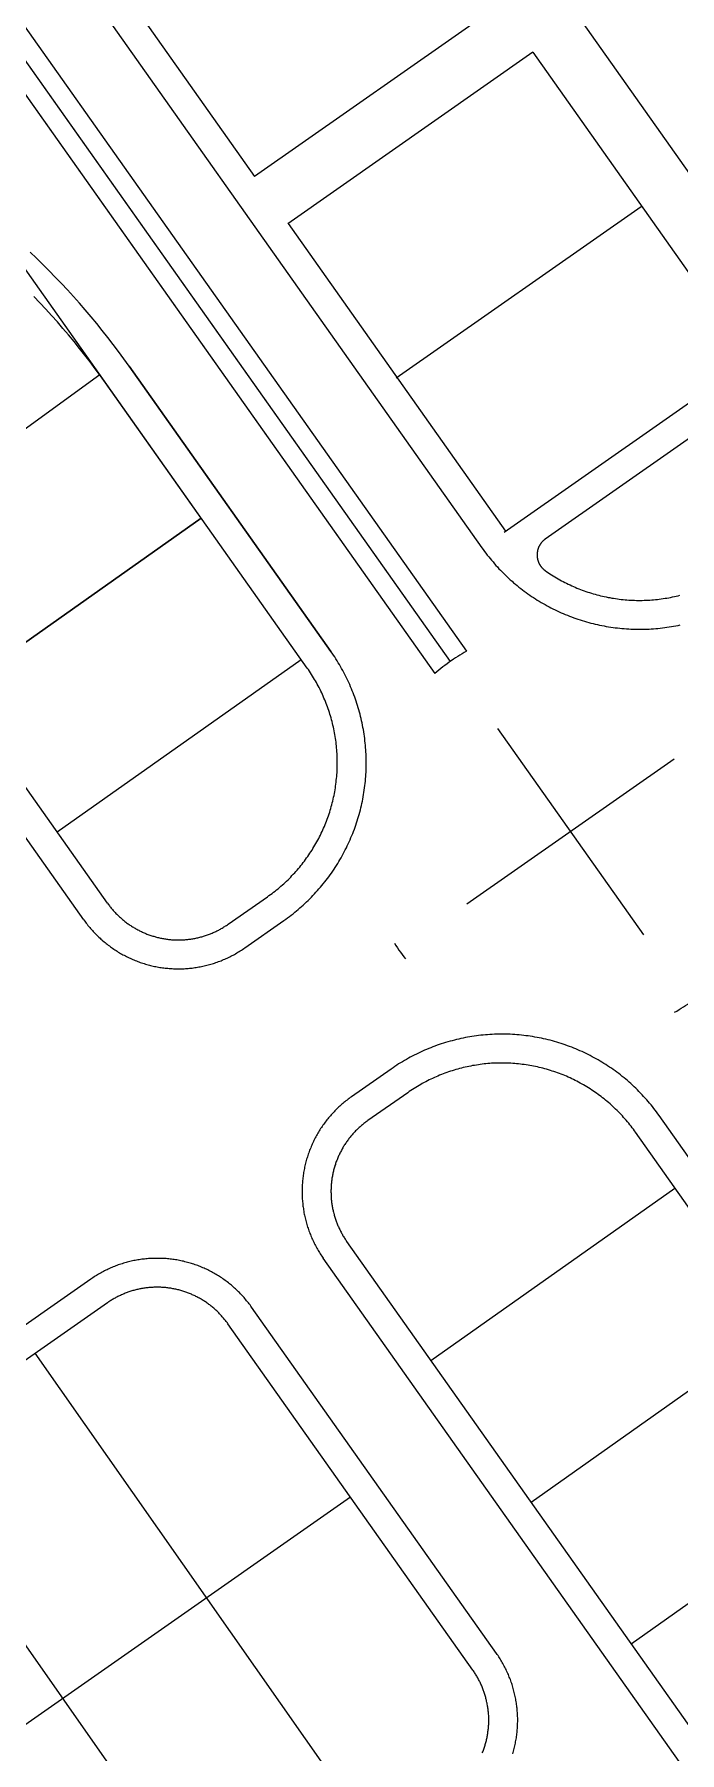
# Model space of a CAD drawing. Header units: metres. Extents: x 680594 to 684853, y 828874 to 830078.
# Drawn here: x 681254.4 to 681321.3, y 829111 to 829289.3 of the extents above; entities that cross this region are included whole.
import ezdxf

# ---------------------------------------------------------------- set-up
doc = ezdxf.new("R2010")
doc.units = ezdxf.units.M
doc.layers.add('PLOT_LINES', color=7, linetype='Continuous')

msp = doc.modelspace()

# ---------------------------------------------------------------- linework, layer by layer
at = {"layer": 'PLOT_LINES'}
for points in [[(680973.08, 829679.7), (681295.94, 829222.96)], [(680973.12, 829679.66), (681295.94, 829222.96)], [(680981.8, 829670.84), (681297.52, 829224.19)], [(681002.86, 829644.53), (681299.21, 829225.27)], [(681118.73, 829477.12), (681297.52, 829224.19)], [(681153.9, 829443.82), (681300.81, 829235.99)], [(681186.92, 829402.32), (681277.24, 829274.53)], [(681307.55, 829295.76), (681343.34, 829245.13)], [(681302.63, 829292.32), (681277.24, 829274.53)], [(681306.1, 829287.42), (681280.68, 829269.62)], [(681306.1, 829287.42), (681328.68, 829255.47)], [(681317.32, 829271.39), (681291.9, 829253.6)], [(681282.69, 829223.51), (681249.31, 829270.73)], [(681280.7, 829269.64), (681303.26, 829237.73)], [(681264.21, 829254.85), (681263.67, 829255.6), (681263.13, 829256.35), (681262.57, 829257.09), (681262.01, 829257.82), (681261.44, 829258.54), (681260.86, 829259.26), (681260.27, 829259.97), (681259.67, 829260.68), (681259.07, 829261.38), (681258.45, 829262.07), (681257.83, 829262.75), (681257.2, 829263.43), (681256.56, 829264.09), (681255.92, 829264.75), (681255.27, 829265.41), (681254.61, 829266.05), (681253.94, 829266.69)], [(681261.76, 829253.12), (681261.24, 829253.85), (681260.71, 829254.57), (681260.17, 829255.28), (681259.63, 829255.99), (681259.08, 829256.69), (681258.51, 829257.39), (681257.94, 829258.08), (681257.36, 829258.76), (681256.78, 829259.43), (681256.18, 829260.1), (681255.58, 829260.76), (681254.97, 829261.42), (681254.35, 829262.06)], [(681264.21, 829254.85), (681285.14, 829225.24)], [(681285.14, 829225.24), (681264.21, 829254.85)], [(681328.68, 829255.47), (681303.12, 829237.57)], [(681261.17, 829253.94), (681236.1, 829235.71)], [(681271.69, 829239.08), (681261.76, 829253.12), (681261.17, 829253.94), (681236.1, 829235.71), (681236.45, 829235.23), (681246.37, 829221.19), (681271.69, 829239.08)], [(681328.78, 829251.88), (681307.38, 829236.9)], [(681271.69, 829239.08), (681246.37, 829221.19)], [(681303.26, 829237.73), (681303.26, 829237.72), (681303.27, 829237.71), (681303.27, 829237.71), (681303.28, 829237.7), (681303.28, 829237.7), (681303.28, 829237.69)], [(681261.98, 829199.1), (681236.45, 829235.23)], [(681300.81, 829235.99), (681300.95, 829235.8), (681301.08, 829235.62), (681301.22, 829235.43), (681301.37, 829235.24), (681301.51, 829235.06), (681301.66, 829234.88), (681301.81, 829234.7), (681301.96, 829234.52), (681302.11, 829234.34), (681302.27, 829234.17), (681302.42, 829234), (681302.58, 829233.82), (681302.75, 829233.66), (681302.91, 829233.49), (681303.07, 829233.32), (681303.24, 829233.16), (681303.41, 829233), (681303.58, 829232.84), (681303.75, 829232.68), (681303.93, 829232.53), (681304.1, 829232.37), (681304.28, 829232.22), (681304.46, 829232.07), (681304.64, 829231.92), (681304.83, 829231.78), (681305.01, 829231.64), (681305.2, 829231.5), (681305.39, 829231.36), (681305.58, 829231.22), (681305.77, 829231.09), (681305.96, 829230.95), (681306.16, 829230.83), (681306.35, 829230.7), (681306.55, 829230.57), (681306.75, 829230.45), (681306.95, 829230.33), (681307.15, 829230.21), (681307.36, 829230.1), (681307.56, 829229.98), (681307.77, 829229.87), (681307.97, 829229.76), (681308.18, 829229.66), (681308.39, 829229.55), (681308.6, 829229.45), (681308.81, 829229.35), (681309.03, 829229.26), (681309.24, 829229.17), (681309.46, 829229.07), (681309.67, 829228.99), (681309.89, 829228.9), (681310.11, 829228.82), (681310.33, 829228.74), (681310.55, 829228.66), (681310.77, 829228.58), (681310.99, 829228.51), (681311.21, 829228.44), (681311.44, 829228.37), (681311.66, 829228.3), (681311.89, 829228.24), (681312.11, 829228.18), (681312.34, 829228.12), (681312.57, 829228.07), (681312.79, 829228.02), (681313.02, 829227.97), (681313.25, 829227.92), (681313.48, 829227.88), (681313.71, 829227.83), (681313.94, 829227.8), (681314.17, 829227.76), (681314.41, 829227.73), (681314.64, 829227.7), (681314.87, 829227.67), (681315.1, 829227.64), (681315.33, 829227.62), (681315.57, 829227.6), (681315.8, 829227.58), (681316.03, 829227.57), (681316.27, 829227.56), (681316.5, 829227.55), (681316.73, 829227.54), (681316.97, 829227.54), (681317.2, 829227.54), (681317.44, 829227.54), (681317.67, 829227.55), (681317.9, 829227.55), (681318.14, 829227.56), (681318.37, 829227.58), (681318.6, 829227.59), (681318.84, 829227.61), (681319.07, 829227.63), (681319.3, 829227.66), (681319.53, 829227.68), (681319.77, 829227.71), (681320, 829227.74), (681320.23, 829227.78), (681320.46, 829227.82), (681320.69, 829227.86), (681320.92, 829227.9), (681321.15, 829227.94), (681321.38, 829227.99)], [(681307.38, 829236.9), (681307.36, 829236.88), (681307.34, 829236.87), (681307.32, 829236.85), (681307.31, 829236.84), (681307.29, 829236.83), (681307.27, 829236.81), (681307.25, 829236.8), (681307.23, 829236.78), (681307.22, 829236.77), (681307.2, 829236.75), (681307.18, 829236.74), (681307.16, 829236.72), (681307.15, 829236.7), (681307.13, 829236.69), (681307.11, 829236.67), (681307.1, 829236.65), (681307.08, 829236.64), (681307.06, 829236.62), (681307.05, 829236.6), (681307.03, 829236.59), (681307.02, 829236.57), (681307, 829236.55), (681306.99, 829236.53), (681306.97, 829236.51), (681306.96, 829236.5), (681306.94, 829236.48), (681306.93, 829236.46), (681306.92, 829236.44), (681306.9, 829236.42), (681306.89, 829236.4), (681306.87, 829236.38), (681306.86, 829236.36), (681306.85, 829236.34), (681306.84, 829236.32), (681306.82, 829236.3), (681306.81, 829236.28), (681306.8, 829236.26), (681306.79, 829236.24), (681306.78, 829236.22), (681306.77, 829236.2), (681306.75, 829236.18), (681306.74, 829236.16), (681306.73, 829236.14), (681306.72, 829236.12), (681306.71, 829236.1), (681306.7, 829236.08), (681306.69, 829236.05), (681306.69, 829236.03), (681306.68, 829236.01), (681306.67, 829235.99), (681306.66, 829235.97), (681306.65, 829235.95), (681306.64, 829235.92), (681306.64, 829235.9), (681306.63, 829235.88), (681306.62, 829235.86), (681306.61, 829235.84), (681306.61, 829235.81), (681306.6, 829235.79), (681306.59, 829235.77), (681306.59, 829235.74), (681306.58, 829235.72), (681306.58, 829235.7), (681306.57, 829235.68), (681306.57, 829235.65), (681306.56, 829235.63), (681306.56, 829235.61), (681306.56, 829235.58), (681306.55, 829235.56), (681306.55, 829235.54), (681306.55, 829235.52), (681306.54, 829235.49), (681306.54, 829235.47), (681306.54, 829235.45), (681306.54, 829235.42), (681306.53, 829235.4), (681306.53, 829235.38), (681306.53, 829235.35), (681306.53, 829235.33), (681306.53, 829235.31), (681306.53, 829235.28), (681306.53, 829235.26), (681306.53, 829235.24), (681306.53, 829235.21), (681306.53, 829235.19), (681306.53, 829235.16), (681306.53, 829235.14), (681306.53, 829235.12), (681306.54, 829235.09), (681306.54, 829235.07), (681306.54, 829235.05), (681306.54, 829235.02), (681306.55, 829235), (681306.55, 829234.98), (681306.55, 829234.96), (681306.56, 829234.93), (681306.56, 829234.91), (681306.56, 829234.89), (681306.57, 829234.86), (681306.57, 829234.84), (681306.58, 829234.82), (681306.58, 829234.79), (681306.59, 829234.77), (681306.59, 829234.75), (681306.6, 829234.73), (681306.61, 829234.7), (681306.61, 829234.68), (681306.62, 829234.66), (681306.63, 829234.64), (681306.63, 829234.61), (681306.64, 829234.59), (681306.65, 829234.57), (681306.66, 829234.55), (681306.67, 829234.53), (681306.68, 829234.51), (681306.68, 829234.48), (681306.69, 829234.46), (681306.7, 829234.44), (681306.71, 829234.42), (681306.72, 829234.4), (681306.73, 829234.38), (681306.74, 829234.36), (681306.75, 829234.34), (681306.76, 829234.31), (681306.78, 829234.29), (681306.79, 829234.27), (681306.8, 829234.25), (681306.81, 829234.23), (681306.82, 829234.21), (681306.84, 829234.19), (681306.85, 829234.17), (681306.86, 829234.15), (681306.87, 829234.13), (681306.89, 829234.12), (681306.9, 829234.1), (681306.91, 829234.08), (681306.93, 829234.06), (681306.94, 829234.04), (681306.96, 829234.02), (681306.97, 829234), (681306.99, 829233.98), (681307, 829233.97), (681307.02, 829233.95), (681307.03, 829233.93), (681307.05, 829233.91), (681307.06, 829233.9), (681307.08, 829233.88), (681307.1, 829233.86), (681307.11, 829233.85), (681307.13, 829233.83), (681307.15, 829233.81), (681307.16, 829233.8), (681307.18, 829233.78), (681307.2, 829233.77), (681307.21, 829233.75), (681307.23, 829233.73), (681307.25, 829233.72), (681307.27, 829233.7), (681307.29, 829233.69), (681307.3, 829233.68), (681307.32, 829233.66), (681307.34, 829233.65), (681307.36, 829233.63), (681307.38, 829233.62)], [(681259.53, 829197.37), (681234, 829233.5)], [(681307.38, 829233.62), (681307.54, 829233.51), (681307.71, 829233.4), (681307.87, 829233.29), (681308.04, 829233.18), (681308.21, 829233.08), (681308.38, 829232.97), (681308.55, 829232.87), (681308.72, 829232.77), (681308.89, 829232.68), (681309.06, 829232.58), (681309.24, 829232.49), (681309.41, 829232.4), (681309.59, 829232.31), (681309.77, 829232.22), (681309.95, 829232.14), (681310.13, 829232.05), (681310.31, 829231.97), (681310.49, 829231.89), (681310.67, 829231.82), (681310.86, 829231.74), (681311.04, 829231.67), (681311.22, 829231.6), (681311.41, 829231.53), (681311.6, 829231.47), (681311.78, 829231.4), (681311.97, 829231.34), (681312.16, 829231.28), (681312.35, 829231.23), (681312.54, 829231.17), (681312.73, 829231.12), (681312.92, 829231.07), (681313.12, 829231.02), (681313.31, 829230.98), (681313.5, 829230.93), (681313.7, 829230.89), (681313.89, 829230.85), (681314.08, 829230.82), (681314.28, 829230.78), (681314.47, 829230.75), (681314.67, 829230.72), (681314.87, 829230.69), (681315.06, 829230.67), (681315.26, 829230.64), (681315.46, 829230.62), (681315.65, 829230.6), (681315.85, 829230.59), (681316.05, 829230.57), (681316.24, 829230.56), (681316.44, 829230.55), (681316.64, 829230.55), (681316.84, 829230.54), (681317.04, 829230.54), (681317.23, 829230.54), (681317.43, 829230.54), (681317.63, 829230.55), (681317.83, 829230.55), (681318.03, 829230.56), (681318.22, 829230.57), (681318.42, 829230.59), (681318.62, 829230.6), (681318.81, 829230.62), (681319.01, 829230.64), (681319.21, 829230.66), (681319.4, 829230.69), (681319.6, 829230.72), (681319.8, 829230.75), (681319.99, 829230.78), (681320.19, 829230.81), (681320.38, 829230.85), (681320.57, 829230.89), (681320.77, 829230.93), (681320.96, 829230.97), (681321.15, 829231.02), (681321.35, 829231.07)], [(681280.28, 829197.31), (681280.47, 829197.45), (681280.66, 829197.59), (681280.85, 829197.73), (681281.03, 829197.87), (681281.22, 829198.01), (681281.4, 829198.16), (681281.58, 829198.3), (681281.76, 829198.45), (681281.94, 829198.61), (681282.11, 829198.76), (681282.28, 829198.92), (681282.46, 829199.08), (681282.63, 829199.24), (681282.79, 829199.4), (681282.96, 829199.56), (681283.12, 829199.73), (681283.29, 829199.9), (681283.45, 829200.07), (681283.6, 829200.24), (681283.76, 829200.41), (681283.91, 829200.59), (681284.07, 829200.76), (681284.22, 829200.94), (681284.36, 829201.12), (681284.51, 829201.31), (681284.65, 829201.49), (681284.79, 829201.68), (681284.93, 829201.86), (681285.07, 829202.05), (681285.21, 829202.24), (681285.34, 829202.43), (681285.47, 829202.63), (681285.6, 829202.82), (681285.72, 829203.02), (681285.85, 829203.22), (681285.97, 829203.42), (681286.09, 829203.62), (681286.2, 829203.82), (681286.32, 829204.02), (681286.43, 829204.23), (681286.54, 829204.43), (681286.64, 829204.64), (681286.75, 829204.85), (681286.85, 829205.06), (681286.95, 829205.27), (681287.05, 829205.48), (681287.14, 829205.7), (681287.23, 829205.91), (681287.32, 829206.13), (681287.41, 829206.34), (681287.49, 829206.56), (681287.58, 829206.78), (681287.66, 829207), (681287.73, 829207.22), (681287.81, 829207.44), (681287.88, 829207.66), (681287.95, 829207.89), (681288.01, 829208.11), (681288.08, 829208.33), (681288.14, 829208.56), (681288.2, 829208.79), (681288.25, 829209.01), (681288.31, 829209.24), (681288.36, 829209.47), (681288.41, 829209.69), (681288.45, 829209.92), (681288.49, 829210.15), (681288.53, 829210.38), (681288.57, 829210.61), (681288.61, 829210.84), (681288.64, 829211.08), (681288.67, 829211.31), (681288.69, 829211.54), (681288.72, 829211.77), (681288.74, 829212), (681288.76, 829212.24), (681288.77, 829212.47), (681288.79, 829212.7), (681288.8, 829212.94), (681288.8, 829213.17), (681288.81, 829213.4), (681288.81, 829213.64), (681288.81, 829213.87), (681288.81, 829214.1), (681288.8, 829214.34), (681288.79, 829214.57), (681288.78, 829214.8), (681288.77, 829215.03), (681288.75, 829215.27), (681288.73, 829215.5), (681288.71, 829215.73), (681288.68, 829215.96), (681288.65, 829216.2), (681288.62, 829216.43), (681288.59, 829216.66), (681288.55, 829216.89), (681288.52, 829217.12), (681288.47, 829217.35), (681288.43, 829217.58), (681288.38, 829217.81), (681288.33, 829218.03), (681288.28, 829218.26), (681288.23, 829218.49), (681288.17, 829218.72), (681288.11, 829218.94), (681288.05, 829219.17), (681287.98, 829219.39), (681287.92, 829219.61), (681287.85, 829219.84), (681287.77, 829220.06), (681287.7, 829220.28), (681287.62, 829220.5), (681287.54, 829220.72), (681287.46, 829220.93), (681287.37, 829221.15), (681287.28, 829221.37), (681287.19, 829221.58), (681287.1, 829221.8), (681287, 829222.01), (681286.9, 829222.22), (681286.8, 829222.43), (681286.7, 829222.64), (681286.59, 829222.85), (681286.49, 829223.06), (681286.38, 829223.26), (681286.26, 829223.47), (681286.15, 829223.67), (681286.03, 829223.87), (681285.91, 829224.07), (681285.79, 829224.27), (681285.66, 829224.47), (681285.54, 829224.66), (681285.41, 829224.86), (681285.28, 829225.05), (681285.14, 829225.24)], [(681280.28, 829197.31), (681280.47, 829197.45), (681280.66, 829197.59), (681280.85, 829197.73), (681281.03, 829197.87), (681281.22, 829198.01), (681281.4, 829198.16), (681281.58, 829198.3), (681281.76, 829198.45), (681281.94, 829198.61), (681282.11, 829198.76), (681282.28, 829198.92), (681282.46, 829199.08), (681282.63, 829199.24), (681282.79, 829199.4), (681282.96, 829199.56), (681283.12, 829199.73), (681283.29, 829199.9), (681283.45, 829200.07), (681283.6, 829200.24), (681283.76, 829200.41), (681283.91, 829200.59), (681284.07, 829200.76), (681284.22, 829200.94), (681284.36, 829201.12), (681284.51, 829201.31), (681284.65, 829201.49), (681284.79, 829201.68), (681284.93, 829201.86), (681285.07, 829202.05), (681285.21, 829202.24), (681285.34, 829202.43), (681285.47, 829202.63), (681285.6, 829202.82), (681285.72, 829203.02), (681285.85, 829203.22), (681285.97, 829203.42), (681286.09, 829203.62), (681286.2, 829203.82), (681286.32, 829204.02), (681286.43, 829204.23), (681286.54, 829204.43), (681286.64, 829204.64), (681286.75, 829204.85), (681286.85, 829205.06), (681286.95, 829205.27), (681287.05, 829205.48), (681287.14, 829205.7), (681287.23, 829205.91), (681287.32, 829206.13), (681287.41, 829206.34), (681287.49, 829206.56), (681287.58, 829206.78), (681287.66, 829207), (681287.73, 829207.22), (681287.81, 829207.44), (681287.88, 829207.66), (681287.95, 829207.89), (681288.01, 829208.11), (681288.08, 829208.33), (681288.14, 829208.56), (681288.2, 829208.79), (681288.25, 829209.01), (681288.31, 829209.24), (681288.36, 829209.47), (681288.41, 829209.69), (681288.45, 829209.92), (681288.49, 829210.15), (681288.53, 829210.38), (681288.57, 829210.61), (681288.61, 829210.84), (681288.64, 829211.08), (681288.67, 829211.31), (681288.69, 829211.54), (681288.72, 829211.77), (681288.74, 829212), (681288.76, 829212.24), (681288.77, 829212.47), (681288.79, 829212.7), (681288.8, 829212.94), (681288.8, 829213.17), (681288.81, 829213.4), (681288.81, 829213.64), (681288.81, 829213.87), (681288.81, 829214.1), (681288.8, 829214.34), (681288.79, 829214.57), (681288.78, 829214.8), (681288.77, 829215.03), (681288.75, 829215.27), (681288.73, 829215.5), (681288.71, 829215.73), (681288.68, 829215.96), (681288.65, 829216.2), (681288.62, 829216.43), (681288.59, 829216.66), (681288.55, 829216.89), (681288.52, 829217.12), (681288.47, 829217.35), (681288.43, 829217.58), (681288.38, 829217.81), (681288.33, 829218.03), (681288.28, 829218.26), (681288.23, 829218.49), (681288.17, 829218.72), (681288.11, 829218.94), (681288.05, 829219.17), (681287.98, 829219.39), (681287.92, 829219.61), (681287.85, 829219.84), (681287.77, 829220.06), (681287.7, 829220.28), (681287.62, 829220.5), (681287.54, 829220.72), (681287.46, 829220.93), (681287.37, 829221.15), (681287.28, 829221.37), (681287.19, 829221.58), (681287.1, 829221.8), (681287, 829222.01), (681286.9, 829222.22), (681286.8, 829222.43), (681286.7, 829222.64), (681286.59, 829222.85), (681286.49, 829223.06), (681286.38, 829223.26), (681286.26, 829223.47), (681286.15, 829223.67), (681286.03, 829223.87), (681285.91, 829224.07), (681285.79, 829224.27), (681285.66, 829224.47), (681285.54, 829224.66), (681285.41, 829224.86), (681285.28, 829225.05), (681285.14, 829225.24)], [(681299.21, 829225.27), (681298.98, 829225.13), (681298.75, 829225), (681298.52, 829224.86), (681298.3, 829224.71), (681298.07, 829224.57), (681297.85, 829224.42), (681297.63, 829224.27), (681297.41, 829224.11), (681297.19, 829223.95), (681296.98, 829223.79), (681296.77, 829223.63), (681296.56, 829223.47), (681296.35, 829223.3), (681296.14, 829223.13), (681295.94, 829222.96)], [(681282.08, 829224.38), (681256.76, 829206.49)], [(681278.56, 829199.77), (681278.72, 829199.89), (681278.88, 829200), (681279.04, 829200.12), (681279.2, 829200.24), (681279.36, 829200.36), (681279.51, 829200.49), (681279.67, 829200.61), (681279.82, 829200.74), (681279.97, 829200.87), (681280.12, 829201), (681280.26, 829201.13), (681280.41, 829201.27), (681280.55, 829201.41), (681280.7, 829201.54), (681280.84, 829201.68), (681280.98, 829201.82), (681281.11, 829201.97), (681281.25, 829202.11), (681281.39, 829202.26), (681281.52, 829202.4), (681281.65, 829202.55), (681281.78, 829202.7), (681281.91, 829202.86), (681282.03, 829203.01), (681282.15, 829203.16), (681282.28, 829203.32), (681282.4, 829203.48), (681282.51, 829203.64), (681282.63, 829203.8), (681282.75, 829203.96), (681282.86, 829204.12), (681282.97, 829204.29), (681283.08, 829204.45), (681283.19, 829204.62), (681283.29, 829204.79), (681283.39, 829204.96), (681283.49, 829205.13), (681283.59, 829205.3), (681283.69, 829205.47), (681283.78, 829205.65), (681283.88, 829205.82), (681283.97, 829206), (681284.06, 829206.18), (681284.14, 829206.36), (681284.23, 829206.54), (681284.31, 829206.72), (681284.39, 829206.9), (681284.47, 829207.08), (681284.55, 829207.26), (681284.62, 829207.45), (681284.69, 829207.63), (681284.76, 829207.82), (681284.83, 829208), (681284.89, 829208.19), (681284.96, 829208.38), (681285.02, 829208.57), (681285.08, 829208.76), (681285.13, 829208.95), (681285.19, 829209.14), (681285.24, 829209.33), (681285.29, 829209.52), (681285.34, 829209.71), (681285.38, 829209.91), (681285.43, 829210.1), (681285.47, 829210.3), (681285.51, 829210.49), (681285.54, 829210.68), (681285.58, 829210.88), (681285.61, 829211.08), (681285.64, 829211.27), (681285.66, 829211.47), (681285.69, 829211.67), (681285.71, 829211.86), (681285.73, 829212.06), (681285.75, 829212.26), (681285.77, 829212.46), (681285.78, 829212.65), (681285.79, 829212.85), (681285.8, 829213.05), (681285.8, 829213.25), (681285.81, 829213.45), (681285.81, 829213.64), (681285.81, 829213.84), (681285.81, 829214.04), (681285.8, 829214.24), (681285.79, 829214.44), (681285.78, 829214.64), (681285.77, 829214.83), (681285.76, 829215.03), (681285.74, 829215.23), (681285.72, 829215.43), (681285.7, 829215.62), (681285.68, 829215.82), (681285.65, 829216.02), (681285.62, 829216.21), (681285.59, 829216.41), (681285.56, 829216.61), (681285.53, 829216.8), (681285.49, 829217), (681285.45, 829217.19), (681285.41, 829217.38), (681285.36, 829217.58), (681285.32, 829217.77), (681285.27, 829217.96), (681285.22, 829218.15), (681285.16, 829218.35), (681285.11, 829218.54), (681285.05, 829218.73), (681284.99, 829218.91), (681284.93, 829219.1), (681284.86, 829219.29), (681284.8, 829219.48), (681284.73, 829219.66), (681284.66, 829219.85), (681284.59, 829220.03), (681284.51, 829220.22), (681284.43, 829220.4), (681284.35, 829220.58), (681284.27, 829220.76), (681284.19, 829220.94), (681284.1, 829221.12), (681284.02, 829221.3), (681283.93, 829221.48), (681283.83, 829221.65), (681283.74, 829221.83), (681283.64, 829222), (681283.55, 829222.17), (681283.45, 829222.34), (681283.35, 829222.51), (681283.24, 829222.68), (681283.14, 829222.85), (681283.03, 829223.02), (681282.92, 829223.18), (681282.81, 829223.35), (681282.69, 829223.51)], [(681302.43, 829217.25), (681317.58, 829195.81)], [(681302.43, 829217.25), (681317.58, 829195.81)], [(681320.76, 829214.06), (681299.25, 829199)], [(681274.49, 829196.92), (681278.56, 829199.77)], [(681261.98, 829199.1), (681262.04, 829199.02), (681262.11, 829198.93), (681262.17, 829198.85), (681262.23, 829198.76), (681262.3, 829198.68), (681262.37, 829198.6), (681262.43, 829198.52), (681262.5, 829198.44), (681262.57, 829198.36), (681262.64, 829198.28), (681262.71, 829198.2), (681262.78, 829198.13), (681262.85, 829198.05), (681262.93, 829197.97), (681263, 829197.9), (681263.08, 829197.83), (681263.15, 829197.75), (681263.23, 829197.68), (681263.31, 829197.61), (681263.39, 829197.54), (681263.47, 829197.47), (681263.55, 829197.4), (681263.63, 829197.34), (681263.71, 829197.27), (681263.79, 829197.2), (681263.87, 829197.14), (681263.96, 829197.08), (681264.04, 829197.01), (681264.13, 829196.95), (681264.22, 829196.89), (681264.3, 829196.83), (681264.39, 829196.78), (681264.48, 829196.72), (681264.57, 829196.66), (681264.66, 829196.61), (681264.75, 829196.55), (681264.84, 829196.5), (681264.93, 829196.45), (681265.02, 829196.4), (681265.11, 829196.35), (681265.21, 829196.3), (681265.3, 829196.25), (681265.4, 829196.2), (681265.49, 829196.16), (681265.59, 829196.11), (681265.68, 829196.07), (681265.78, 829196.03), (681265.87, 829195.99), (681265.97, 829195.95), (681266.07, 829195.91), (681266.17, 829195.87), (681266.27, 829195.84), (681266.37, 829195.8), (681266.47, 829195.77), (681266.57, 829195.73), (681266.67, 829195.7), (681266.77, 829195.67), (681266.87, 829195.64), (681266.97, 829195.61), (681267.07, 829195.59), (681267.17, 829195.56), (681267.27, 829195.54), (681267.38, 829195.51), (681267.48, 829195.49), (681267.58, 829195.47), (681267.69, 829195.45), (681267.79, 829195.43), (681267.89, 829195.41), (681268, 829195.4), (681268.1, 829195.38), (681268.21, 829195.37), (681268.31, 829195.35), (681268.41, 829195.34), (681268.52, 829195.33), (681268.62, 829195.32), (681268.73, 829195.32), (681268.83, 829195.31), (681268.94, 829195.31), (681269.04, 829195.3), (681269.15, 829195.3), (681269.25, 829195.3), (681269.36, 829195.3), (681269.47, 829195.3), (681269.57, 829195.3), (681269.68, 829195.3), (681269.78, 829195.31), (681269.89, 829195.31), (681269.99, 829195.32), (681270.1, 829195.33), (681270.2, 829195.34), (681270.3, 829195.35), (681270.41, 829195.36), (681270.51, 829195.37), (681270.62, 829195.39), (681270.72, 829195.4), (681270.83, 829195.42), (681270.93, 829195.44), (681271.03, 829195.46), (681271.14, 829195.48), (681271.24, 829195.5), (681271.34, 829195.52), (681271.44, 829195.55), (681271.55, 829195.57), (681271.65, 829195.6), (681271.75, 829195.63), (681271.85, 829195.66), (681271.95, 829195.69), (681272.05, 829195.72), (681272.15, 829195.75), (681272.25, 829195.78), (681272.35, 829195.82), (681272.45, 829195.85), (681272.55, 829195.89), (681272.65, 829195.93), (681272.74, 829195.97), (681272.84, 829196.01), (681272.94, 829196.05), (681273.03, 829196.09), (681273.13, 829196.14), (681273.22, 829196.18), (681273.32, 829196.23), (681273.41, 829196.27), (681273.51, 829196.32), (681273.6, 829196.37), (681273.69, 829196.42), (681273.78, 829196.47), (681273.88, 829196.53), (681273.97, 829196.58), (681274.06, 829196.64), (681274.14, 829196.69), (681274.23, 829196.75), (681274.32, 829196.81), (681274.41, 829196.86), (681274.49, 829196.92)], [(681259.53, 829197.37), (681259.62, 829197.26), (681259.7, 829197.14), (681259.78, 829197.03), (681259.87, 829196.92), (681259.95, 829196.81), (681260.04, 829196.7), (681260.13, 829196.59), (681260.22, 829196.49), (681260.32, 829196.38), (681260.41, 829196.27), (681260.5, 829196.17), (681260.6, 829196.07), (681260.7, 829195.97), (681260.79, 829195.87), (681260.89, 829195.77), (681260.99, 829195.67), (681261.09, 829195.57), (681261.2, 829195.48), (681261.3, 829195.38), (681261.4, 829195.29), (681261.51, 829195.2), (681261.62, 829195.11), (681261.73, 829195.02), (681261.83, 829194.93), (681261.94, 829194.84), (681262.06, 829194.76), (681262.17, 829194.67), (681262.28, 829194.59), (681262.39, 829194.51), (681262.51, 829194.43), (681262.63, 829194.35), (681262.74, 829194.27), (681262.86, 829194.19), (681262.98, 829194.12), (681263.1, 829194.04), (681263.22, 829193.97), (681263.34, 829193.9), (681263.46, 829193.83), (681263.58, 829193.76), (681263.71, 829193.7), (681263.83, 829193.63), (681263.96, 829193.57), (681264.08, 829193.51), (681264.21, 829193.45), (681264.34, 829193.39), (681264.46, 829193.33), (681264.59, 829193.27), (681264.72, 829193.22), (681264.85, 829193.16), (681264.98, 829193.11), (681265.11, 829193.06), (681265.24, 829193.01), (681265.38, 829192.97), (681265.51, 829192.92), (681265.64, 829192.88), (681265.78, 829192.84), (681265.91, 829192.79), (681266.05, 829192.76), (681266.18, 829192.72), (681266.32, 829192.68), (681266.45, 829192.65), (681266.59, 829192.61), (681266.72, 829192.58), (681266.86, 829192.55), (681267, 829192.53), (681267.14, 829192.5), (681267.28, 829192.47), (681267.41, 829192.45), (681267.55, 829192.43), (681267.69, 829192.41), (681267.83, 829192.39), (681267.97, 829192.37), (681268.11, 829192.36), (681268.25, 829192.35), (681268.39, 829192.33), (681268.53, 829192.32), (681268.67, 829192.32), (681268.81, 829192.31), (681268.95, 829192.3), (681269.09, 829192.3), (681269.23, 829192.3), (681269.37, 829192.3), (681269.51, 829192.3), (681269.65, 829192.3), (681269.79, 829192.31), (681269.93, 829192.31), (681270.07, 829192.32), (681270.21, 829192.33), (681270.35, 829192.34), (681270.49, 829192.35), (681270.63, 829192.37), (681270.77, 829192.38), (681270.91, 829192.4), (681271.05, 829192.42), (681271.19, 829192.44), (681271.32, 829192.46), (681271.46, 829192.49), (681271.6, 829192.51), (681271.74, 829192.54), (681271.87, 829192.57), (681272.01, 829192.6), (681272.15, 829192.63), (681272.28, 829192.67), (681272.42, 829192.7), (681272.56, 829192.74), (681272.69, 829192.78), (681272.82, 829192.82), (681272.96, 829192.86), (681273.09, 829192.9), (681273.22, 829192.95), (681273.36, 829192.99), (681273.49, 829193.04), (681273.62, 829193.09), (681273.75, 829193.14), (681273.88, 829193.19), (681274.01, 829193.25), (681274.14, 829193.3), (681274.27, 829193.36), (681274.4, 829193.42), (681274.52, 829193.48), (681274.65, 829193.54), (681274.77, 829193.6), (681274.9, 829193.67), (681275.02, 829193.73), (681275.15, 829193.8), (681275.27, 829193.87), (681275.39, 829193.94), (681275.51, 829194.01), (681275.63, 829194.08), (681275.75, 829194.16), (681275.87, 829194.23), (681275.98, 829194.31), (681276.1, 829194.39), (681276.22, 829194.47)], [(681276.22, 829194.47), (681280.28, 829197.31)], [(681291.73, 829194.96), (681291.89, 829194.72), (681292.05, 829194.48), (681292.21, 829194.24), (681292.37, 829194.01), (681292.54, 829193.78), (681292.71, 829193.55), (681292.88, 829193.32)], [(681320.8, 829187.79), (681321.03, 829187.92), (681321.26, 829188.06), (681321.48, 829188.2), (681321.71, 829188.34), (681321.93, 829188.49), (681322.16, 829188.64), (681322.38, 829188.79), (681322.6, 829188.95), (681322.81, 829189.1), (681323.03, 829189.26), (681323.24, 829189.43), (681323.45, 829189.59), (681323.66, 829189.76), (681323.87, 829189.93), (681324.07, 829190.1)], [(681319.2, 829177.06), (681319.06, 829177.25), (681318.92, 829177.44), (681318.78, 829177.63), (681318.64, 829177.81), (681318.5, 829178), (681318.35, 829178.18), (681318.2, 829178.36), (681318.05, 829178.54), (681317.9, 829178.71), (681317.74, 829178.89), (681317.58, 829179.06), (681317.42, 829179.23), (681317.26, 829179.4), (681317.1, 829179.57), (681316.93, 829179.73), (681316.77, 829179.9), (681316.6, 829180.06), (681316.43, 829180.22), (681316.25, 829180.38), (681316.08, 829180.53), (681315.9, 829180.69), (681315.73, 829180.84), (681315.55, 829180.99), (681315.36, 829181.13), (681315.18, 829181.28), (681315, 829181.42), (681314.81, 829181.56), (681314.62, 829181.7), (681314.43, 829181.84), (681314.24, 829181.97), (681314.05, 829182.1), (681313.85, 829182.23), (681313.66, 829182.36), (681313.46, 829182.48), (681313.26, 829182.61), (681313.06, 829182.73), (681312.86, 829182.84), (681312.65, 829182.96), (681312.45, 829183.07), (681312.24, 829183.18), (681312.04, 829183.29), (681311.83, 829183.4), (681311.62, 829183.5), (681311.41, 829183.6), (681311.19, 829183.7), (681310.98, 829183.8), (681310.77, 829183.89), (681310.55, 829183.98), (681310.34, 829184.07), (681310.12, 829184.16), (681309.9, 829184.24), (681309.68, 829184.32), (681309.46, 829184.4), (681309.24, 829184.48), (681309.02, 829184.55), (681308.79, 829184.62), (681308.57, 829184.69), (681308.35, 829184.75), (681308.12, 829184.82), (681307.89, 829184.88), (681307.67, 829184.93), (681307.44, 829184.99), (681307.21, 829185.04), (681306.98, 829185.09), (681306.76, 829185.14), (681306.53, 829185.18), (681306.3, 829185.22), (681306.07, 829185.26), (681305.83, 829185.3), (681305.6, 829185.33), (681305.37, 829185.36), (681305.14, 829185.39), (681304.91, 829185.41), (681304.67, 829185.44), (681304.44, 829185.46), (681304.21, 829185.47), (681303.97, 829185.49), (681303.74, 829185.5), (681303.51, 829185.51), (681303.27, 829185.51), (681303.04, 829185.52), (681302.81, 829185.52), (681302.57, 829185.52), (681302.34, 829185.51), (681302.11, 829185.5), (681301.87, 829185.49), (681301.64, 829185.48), (681301.4, 829185.46), (681301.17, 829185.45), (681300.94, 829185.42), (681300.71, 829185.4), (681300.47, 829185.37), (681300.24, 829185.35), (681300.01, 829185.31), (681299.78, 829185.28), (681299.55, 829185.24), (681299.32, 829185.2), (681299.09, 829185.16), (681298.86, 829185.11), (681298.63, 829185.06), (681298.4, 829185.01), (681298.17, 829184.96), (681297.95, 829184.9), (681297.72, 829184.84), (681297.5, 829184.78), (681297.27, 829184.72), (681297.05, 829184.65), (681296.82, 829184.58), (681296.6, 829184.51), (681296.38, 829184.44), (681296.16, 829184.36), (681295.94, 829184.28), (681295.72, 829184.2), (681295.5, 829184.11), (681295.29, 829184.03), (681295.07, 829183.94), (681294.86, 829183.84), (681294.64, 829183.75), (681294.43, 829183.65), (681294.22, 829183.55), (681294.01, 829183.45), (681293.8, 829183.34), (681293.59, 829183.24), (681293.38, 829183.13), (681293.18, 829183.02), (681292.98, 829182.9), (681292.77, 829182.78), (681292.57, 829182.66), (681292.37, 829182.54), (681292.17, 829182.42), (681291.98, 829182.29), (681291.78, 829182.16), (681291.59, 829182.03), (681291.4, 829181.9)], [(681319.2, 829177.06), (681319.06, 829177.25), (681318.92, 829177.44), (681318.78, 829177.63), (681318.64, 829177.81), (681318.5, 829178), (681318.35, 829178.18), (681318.2, 829178.36), (681318.05, 829178.54), (681317.9, 829178.71), (681317.74, 829178.89), (681317.58, 829179.06), (681317.42, 829179.23), (681317.26, 829179.4), (681317.1, 829179.57), (681316.93, 829179.73), (681316.77, 829179.9), (681316.6, 829180.06), (681316.43, 829180.22), (681316.25, 829180.38), (681316.08, 829180.53), (681315.9, 829180.69), (681315.73, 829180.84), (681315.55, 829180.99), (681315.36, 829181.13), (681315.18, 829181.28), (681315, 829181.42), (681314.81, 829181.56), (681314.62, 829181.7), (681314.43, 829181.84), (681314.24, 829181.97), (681314.05, 829182.1), (681313.85, 829182.23), (681313.66, 829182.36), (681313.46, 829182.48), (681313.26, 829182.61), (681313.06, 829182.73), (681312.86, 829182.84), (681312.65, 829182.96), (681312.45, 829183.07), (681312.24, 829183.18), (681312.04, 829183.29), (681311.83, 829183.4), (681311.62, 829183.5), (681311.41, 829183.6), (681311.19, 829183.7), (681310.98, 829183.8), (681310.77, 829183.89), (681310.55, 829183.98), (681310.34, 829184.07), (681310.12, 829184.16), (681309.9, 829184.24), (681309.68, 829184.32), (681309.46, 829184.4), (681309.24, 829184.48), (681309.02, 829184.55), (681308.79, 829184.62), (681308.57, 829184.69), (681308.35, 829184.75), (681308.12, 829184.82), (681307.89, 829184.88), (681307.67, 829184.93), (681307.44, 829184.99), (681307.21, 829185.04), (681306.98, 829185.09), (681306.76, 829185.14), (681306.53, 829185.18), (681306.3, 829185.22), (681306.07, 829185.26), (681305.83, 829185.3), (681305.6, 829185.33), (681305.37, 829185.36), (681305.14, 829185.39), (681304.91, 829185.41), (681304.67, 829185.44), (681304.44, 829185.46), (681304.21, 829185.47), (681303.97, 829185.49), (681303.74, 829185.5), (681303.51, 829185.51), (681303.27, 829185.51), (681303.04, 829185.52), (681302.81, 829185.52), (681302.57, 829185.52), (681302.34, 829185.51), (681302.11, 829185.5), (681301.87, 829185.49), (681301.64, 829185.48), (681301.4, 829185.46), (681301.17, 829185.45), (681300.94, 829185.42), (681300.71, 829185.4), (681300.47, 829185.37), (681300.24, 829185.35), (681300.01, 829185.31), (681299.78, 829185.28), (681299.55, 829185.24), (681299.32, 829185.2), (681299.09, 829185.16), (681298.86, 829185.11), (681298.63, 829185.06), (681298.4, 829185.01), (681298.17, 829184.96), (681297.95, 829184.9), (681297.72, 829184.84), (681297.5, 829184.78), (681297.27, 829184.72), (681297.05, 829184.65), (681296.82, 829184.58), (681296.6, 829184.51), (681296.38, 829184.44), (681296.16, 829184.36), (681295.94, 829184.28), (681295.72, 829184.2), (681295.5, 829184.11), (681295.29, 829184.03), (681295.07, 829183.94), (681294.86, 829183.84), (681294.64, 829183.75), (681294.43, 829183.65), (681294.22, 829183.55), (681294.01, 829183.45), (681293.8, 829183.34), (681293.59, 829183.24), (681293.38, 829183.13), (681293.18, 829183.02), (681292.98, 829182.9), (681292.77, 829182.78), (681292.57, 829182.66), (681292.37, 829182.54), (681292.17, 829182.42), (681291.98, 829182.29), (681291.78, 829182.16), (681291.59, 829182.03), (681291.4, 829181.9)], [(681291.4, 829181.9), (681287.27, 829179.01)], [(681316.75, 829175.33), (681316.63, 829175.49), (681316.52, 829175.65), (681316.4, 829175.81), (681316.28, 829175.97), (681316.15, 829176.12), (681316.03, 829176.28), (681315.9, 829176.43), (681315.77, 829176.58), (681315.64, 829176.73), (681315.51, 829176.88), (681315.38, 829177.03), (681315.24, 829177.18), (681315.1, 829177.32), (681314.96, 829177.46), (681314.82, 829177.6), (681314.68, 829177.74), (681314.54, 829177.88), (681314.39, 829178.01), (681314.25, 829178.15), (681314.1, 829178.28), (681313.95, 829178.41), (681313.8, 829178.54), (681313.64, 829178.67), (681313.49, 829178.79), (681313.33, 829178.91), (681313.18, 829179.04), (681313.02, 829179.15), (681312.86, 829179.27), (681312.7, 829179.39), (681312.53, 829179.5), (681312.37, 829179.61), (681312.2, 829179.72), (681312.04, 829179.83), (681311.87, 829179.94), (681311.7, 829180.04), (681311.53, 829180.15), (681311.36, 829180.25), (681311.19, 829180.34), (681311.01, 829180.44), (681310.84, 829180.53), (681310.66, 829180.63), (681310.48, 829180.72), (681310.3, 829180.8), (681310.13, 829180.89), (681309.95, 829180.97), (681309.76, 829181.06), (681309.58, 829181.14), (681309.4, 829181.21), (681309.22, 829181.29), (681309.03, 829181.36), (681308.84, 829181.43), (681308.66, 829181.5), (681308.47, 829181.57), (681308.28, 829181.63), (681308.09, 829181.69), (681307.91, 829181.75), (681307.72, 829181.81), (681307.52, 829181.87), (681307.33, 829181.92), (681307.14, 829181.97), (681306.95, 829182.02), (681306.75, 829182.07), (681306.56, 829182.11), (681306.37, 829182.15), (681306.17, 829182.19), (681305.98, 829182.23), (681305.78, 829182.27), (681305.59, 829182.3), (681305.39, 829182.33), (681305.19, 829182.36), (681305, 829182.38), (681304.8, 829182.41), (681304.6, 829182.43), (681304.4, 829182.45), (681304.21, 829182.47), (681304.01, 829182.48), (681303.81, 829182.49), (681303.61, 829182.5), (681303.41, 829182.51), (681303.21, 829182.51), (681303.01, 829182.52), (681302.82, 829182.52), (681302.62, 829182.52), (681302.42, 829182.51), (681302.22, 829182.51), (681302.02, 829182.5), (681301.82, 829182.49), (681301.62, 829182.47), (681301.43, 829182.46), (681301.23, 829182.44), (681301.03, 829182.42), (681300.83, 829182.4), (681300.64, 829182.37), (681300.44, 829182.34), (681300.24, 829182.31), (681300.05, 829182.28), (681299.85, 829182.25), (681299.66, 829182.21), (681299.46, 829182.17), (681299.27, 829182.13), (681299.07, 829182.09), (681298.88, 829182.04), (681298.69, 829182), (681298.49, 829181.95), (681298.3, 829181.89), (681298.11, 829181.84), (681297.92, 829181.78), (681297.73, 829181.72), (681297.54, 829181.66), (681297.35, 829181.6), (681297.17, 829181.53), (681296.98, 829181.47), (681296.79, 829181.4), (681296.61, 829181.32), (681296.42, 829181.25), (681296.24, 829181.17), (681296.06, 829181.09), (681295.88, 829181.01), (681295.69, 829180.93), (681295.52, 829180.85), (681295.34, 829180.76), (681295.16, 829180.67), (681294.98, 829180.58), (681294.81, 829180.49), (681294.63, 829180.39), (681294.46, 829180.29), (681294.29, 829180.19), (681294.12, 829180.09), (681293.95, 829179.99), (681293.78, 829179.88), (681293.61, 829179.78), (681293.44, 829179.67), (681293.28, 829179.56), (681293.12, 829179.44)], [(681287.27, 829179.01), (681287.16, 829178.93), (681287.04, 829178.85), (681286.93, 829178.77), (681286.82, 829178.68), (681286.71, 829178.59), (681286.6, 829178.51), (681286.49, 829178.42), (681286.38, 829178.33), (681286.28, 829178.24), (681286.17, 829178.14), (681286.07, 829178.05), (681285.97, 829177.96), (681285.86, 829177.86), (681285.76, 829177.76), (681285.66, 829177.66), (681285.57, 829177.56), (681285.47, 829177.46), (681285.37, 829177.36), (681285.28, 829177.26), (681285.18, 829177.15), (681285.09, 829177.05), (681285, 829176.94), (681284.91, 829176.84), (681284.82, 829176.73), (681284.73, 829176.62), (681284.65, 829176.51), (681284.56, 829176.4), (681284.48, 829176.28), (681284.4, 829176.17), (681284.32, 829176.06), (681284.24, 829175.94), (681284.16, 829175.82), (681284.08, 829175.71), (681284.01, 829175.59), (681283.93, 829175.47), (681283.86, 829175.35), (681283.79, 829175.23), (681283.72, 829175.11), (681283.65, 829174.99), (681283.58, 829174.86), (681283.52, 829174.74), (681283.45, 829174.62), (681283.39, 829174.49), (681283.33, 829174.36), (681283.27, 829174.24), (681283.21, 829174.11), (681283.16, 829173.98), (681283.1, 829173.85), (681283.05, 829173.72), (681282.99, 829173.59), (681282.94, 829173.46), (681282.89, 829173.33), (681282.85, 829173.2), (681282.8, 829173.07), (681282.76, 829172.94), (681282.71, 829172.8), (681282.67, 829172.67), (681282.63, 829172.54), (681282.59, 829172.4), (681282.56, 829172.27), (681282.52, 829172.13), (681282.49, 829171.99), (681282.46, 829171.86), (681282.42, 829171.72), (681282.4, 829171.58), (681282.37, 829171.45), (681282.34, 829171.31), (681282.32, 829171.17), (681282.3, 829171.03), (681282.28, 829170.89), (681282.26, 829170.76), (681282.24, 829170.62), (681282.22, 829170.48), (681282.21, 829170.34), (681282.2, 829170.2), (681282.19, 829170.06), (681282.18, 829169.92), (681282.17, 829169.78), (681282.16, 829169.64), (681282.16, 829169.5), (681282.15, 829169.36), (681282.15, 829169.22), (681282.15, 829169.08), (681282.16, 829168.94), (681282.16, 829168.8), (681282.16, 829168.66), (681282.17, 829168.52), (681282.18, 829168.38), (681282.19, 829168.24), (681282.2, 829168.1), (681282.22, 829167.96), (681282.23, 829167.82), (681282.25, 829167.68), (681282.27, 829167.55), (681282.29, 829167.41), (681282.31, 829167.27), (681282.33, 829167.13), (681282.35, 829166.99), (681282.38, 829166.85), (681282.41, 829166.72), (681282.44, 829166.58), (681282.47, 829166.44), (681282.5, 829166.31), (681282.54, 829166.17), (681282.57, 829166.04), (681282.61, 829165.9), (681282.65, 829165.77), (681282.69, 829165.63), (681282.73, 829165.5), (681282.78, 829165.37), (681282.82, 829165.23), (681282.87, 829165.1), (681282.92, 829164.97), (681282.97, 829164.84), (681283.02, 829164.71), (681283.07, 829164.58), (681283.13, 829164.45), (681283.18, 829164.32), (681283.24, 829164.2), (681283.3, 829164.07), (681283.36, 829163.94), (681283.42, 829163.82), (681283.48, 829163.69), (681283.55, 829163.57), (681283.61, 829163.44), (681283.68, 829163.32), (681283.75, 829163.2), (681283.82, 829163.08), (681283.89, 829162.96), (681283.97, 829162.84), (681284.04, 829162.72), (681284.12, 829162.6), (681284.2, 829162.49), (681284.27, 829162.37), (681284.35, 829162.26)], [(681293.12, 829179.44), (681288.99, 829176.56)], [(681288.99, 829176.56), (681288.91, 829176.49), (681288.82, 829176.43), (681288.74, 829176.37), (681288.65, 829176.31), (681288.57, 829176.24), (681288.49, 829176.18), (681288.41, 829176.11), (681288.33, 829176.04), (681288.25, 829175.97), (681288.17, 829175.9), (681288.09, 829175.83), (681288.01, 829175.76), (681287.94, 829175.69), (681287.86, 829175.62), (681287.79, 829175.54), (681287.71, 829175.47), (681287.64, 829175.39), (681287.57, 829175.32), (681287.5, 829175.24), (681287.43, 829175.16), (681287.36, 829175.08), (681287.29, 829175), (681287.22, 829174.92), (681287.15, 829174.84), (681287.09, 829174.76), (681287.02, 829174.68), (681286.96, 829174.59), (681286.9, 829174.51), (681286.84, 829174.42), (681286.78, 829174.34), (681286.72, 829174.25), (681286.66, 829174.16), (681286.6, 829174.08), (681286.54, 829173.99), (681286.49, 829173.9), (681286.43, 829173.81), (681286.38, 829173.72), (681286.33, 829173.63), (681286.28, 829173.54), (681286.23, 829173.44), (681286.18, 829173.35), (681286.13, 829173.26), (681286.08, 829173.16), (681286.04, 829173.07), (681285.99, 829172.97), (681285.95, 829172.88), (681285.9, 829172.78), (681285.86, 829172.69), (681285.82, 829172.59), (681285.78, 829172.49), (681285.75, 829172.39), (681285.71, 829172.3), (681285.67, 829172.2), (681285.64, 829172.1), (681285.61, 829172), (681285.57, 829171.9), (681285.54, 829171.8), (681285.51, 829171.7), (681285.48, 829171.6), (681285.46, 829171.5), (681285.43, 829171.39), (681285.4, 829171.29), (681285.38, 829171.19), (681285.36, 829171.09), (681285.34, 829170.98), (681285.31, 829170.88), (681285.3, 829170.78), (681285.28, 829170.67), (681285.26, 829170.57), (681285.25, 829170.47), (681285.23, 829170.36), (681285.22, 829170.26), (681285.21, 829170.15), (681285.2, 829170.05), (681285.19, 829169.95), (681285.18, 829169.84), (681285.17, 829169.74), (681285.16, 829169.63), (681285.16, 829169.53), (681285.16, 829169.42), (681285.15, 829169.32), (681285.15, 829169.21), (681285.15, 829169.11), (681285.16, 829169), (681285.16, 829168.9), (681285.16, 829168.79), (681285.17, 829168.69), (681285.17, 829168.58), (681285.18, 829168.48), (681285.19, 829168.37), (681285.2, 829168.27), (681285.21, 829168.16), (681285.22, 829168.06), (681285.24, 829167.95), (681285.25, 829167.85), (681285.27, 829167.75), (681285.29, 829167.64), (681285.3, 829167.54), (681285.32, 829167.44), (681285.35, 829167.33), (681285.37, 829167.23), (681285.39, 829167.13), (681285.42, 829167.03), (681285.44, 829166.92), (681285.47, 829166.82), (681285.5, 829166.72), (681285.53, 829166.62), (681285.56, 829166.52), (681285.59, 829166.42), (681285.62, 829166.32), (681285.65, 829166.22), (681285.69, 829166.12), (681285.73, 829166.02), (681285.76, 829165.93), (681285.8, 829165.83), (681285.84, 829165.73), (681285.88, 829165.63), (681285.92, 829165.54), (681285.97, 829165.44), (681286.01, 829165.35), (681286.06, 829165.25), (681286.1, 829165.16), (681286.15, 829165.06), (681286.2, 829164.97), (681286.25, 829164.88), (681286.3, 829164.79), (681286.35, 829164.7), (681286.4, 829164.6), (681286.46, 829164.51), (681286.51, 829164.43), (681286.57, 829164.34), (681286.63, 829164.25), (681286.68, 829164.16), (681286.74, 829164.07), (681286.8, 829163.99)], [(681362.48, 829115.83), (681319.2, 829177.06)], [(681360.03, 829114.1), (681316.75, 829175.33)], [(681295.52, 829151.66), (681320.83, 829169.55)], [(681334.17, 829096.98), (681286.8, 829163.99)], [(681276.92, 829157.18), (681276.84, 829157.3), (681276.76, 829157.41), (681276.67, 829157.52), (681276.59, 829157.63), (681276.5, 829157.74), (681276.41, 829157.85), (681276.32, 829157.96), (681276.23, 829158.07), (681276.14, 829158.17), (681276.05, 829158.28), (681275.95, 829158.38), (681275.86, 829158.48), (681275.76, 829158.58), (681275.66, 829158.69), (681275.56, 829158.78), (681275.46, 829158.88), (681275.36, 829158.98), (681275.26, 829159.08), (681275.15, 829159.17), (681275.05, 829159.26), (681274.94, 829159.35), (681274.84, 829159.45), (681274.73, 829159.54), (681274.62, 829159.62), (681274.51, 829159.71), (681274.4, 829159.8), (681274.29, 829159.88), (681274.17, 829159.96), (681274.06, 829160.05), (681273.94, 829160.13), (681273.83, 829160.21), (681273.71, 829160.28), (681273.59, 829160.36), (681273.48, 829160.43), (681273.36, 829160.51), (681273.24, 829160.58), (681273.11, 829160.65), (681272.99, 829160.72), (681272.87, 829160.79), (681272.75, 829160.85), (681272.62, 829160.92), (681272.5, 829160.98), (681272.37, 829161.05), (681272.24, 829161.11), (681272.12, 829161.16), (681271.99, 829161.22), (681271.86, 829161.28), (681271.73, 829161.33), (681271.6, 829161.39), (681271.47, 829161.44), (681271.34, 829161.49), (681271.21, 829161.54), (681271.08, 829161.58), (681270.94, 829161.63), (681270.81, 829161.67), (681270.68, 829161.72), (681270.54, 829161.76), (681270.41, 829161.8), (681270.27, 829161.83), (681270.14, 829161.87), (681270, 829161.9), (681269.87, 829161.94), (681269.73, 829161.97), (681269.59, 829162), (681269.45, 829162.03), (681269.32, 829162.05), (681269.18, 829162.08), (681269.04, 829162.1), (681268.9, 829162.12), (681268.76, 829162.14), (681268.62, 829162.16), (681268.48, 829162.18), (681268.34, 829162.19), (681268.21, 829162.21), (681268.07, 829162.22), (681267.93, 829162.23), (681267.79, 829162.24), (681267.65, 829162.24), (681267.51, 829162.25), (681267.37, 829162.25), (681267.22, 829162.25), (681267.08, 829162.25), (681266.94, 829162.25), (681266.8, 829162.25), (681266.66, 829162.25), (681266.52, 829162.24), (681266.38, 829162.23), (681266.24, 829162.22), (681266.1, 829162.21), (681265.96, 829162.2), (681265.82, 829162.18), (681265.69, 829162.17), (681265.55, 829162.15), (681265.41, 829162.13), (681265.27, 829162.11), (681265.13, 829162.09), (681264.99, 829162.06), (681264.85, 829162.04), (681264.72, 829162.01), (681264.58, 829161.98), (681264.44, 829161.95), (681264.31, 829161.92), (681264.17, 829161.89), (681264.03, 829161.85), (681263.9, 829161.81), (681263.76, 829161.78), (681263.63, 829161.74), (681263.5, 829161.69), (681263.36, 829161.65), (681263.23, 829161.61), (681263.1, 829161.56), (681262.96, 829161.51), (681262.83, 829161.46), (681262.7, 829161.41), (681262.57, 829161.36), (681262.44, 829161.31), (681262.31, 829161.25), (681262.19, 829161.19), (681262.06, 829161.13), (681261.93, 829161.07), (681261.81, 829161.01), (681261.68, 829160.95), (681261.56, 829160.89), (681261.43, 829160.82), (681261.31, 829160.75), (681261.19, 829160.68), (681261.06, 829160.61), (681260.94, 829160.54), (681260.82, 829160.47), (681260.71, 829160.4), (681260.59, 829160.32), (681260.47, 829160.24), (681260.35, 829160.16), (681260.24, 829160.08)], [(681331.72, 829095.25), (681284.35, 829162.26)], [(681260.24, 829160.08), (681185.56, 829107.79)], [(681274.47, 829155.45), (681274.41, 829155.54), (681274.35, 829155.62), (681274.28, 829155.7), (681274.22, 829155.79), (681274.15, 829155.87), (681274.09, 829155.95), (681274.02, 829156.03), (681273.95, 829156.11), (681273.88, 829156.19), (681273.81, 829156.27), (681273.74, 829156.35), (681273.67, 829156.43), (681273.6, 829156.5), (681273.53, 829156.58), (681273.45, 829156.65), (681273.38, 829156.73), (681273.3, 829156.8), (681273.22, 829156.87), (681273.15, 829156.94), (681273.07, 829157.01), (681272.99, 829157.08), (681272.91, 829157.15), (681272.83, 829157.22), (681272.74, 829157.28), (681272.66, 829157.35), (681272.58, 829157.41), (681272.49, 829157.47), (681272.41, 829157.54), (681272.32, 829157.6), (681272.24, 829157.66), (681272.15, 829157.72), (681272.06, 829157.78), (681271.98, 829157.83), (681271.89, 829157.89), (681271.8, 829157.94), (681271.71, 829158), (681271.62, 829158.05), (681271.52, 829158.1), (681271.43, 829158.15), (681271.34, 829158.2), (681271.25, 829158.25), (681271.15, 829158.3), (681271.06, 829158.35), (681270.96, 829158.39), (681270.87, 829158.44), (681270.77, 829158.48), (681270.68, 829158.52), (681270.58, 829158.56), (681270.48, 829158.6), (681270.38, 829158.64), (681270.29, 829158.68), (681270.19, 829158.72), (681270.09, 829158.75), (681269.99, 829158.79), (681269.89, 829158.82), (681269.79, 829158.85), (681269.69, 829158.88), (681269.59, 829158.91), (681269.49, 829158.94), (681269.38, 829158.97), (681269.28, 829158.99), (681269.18, 829159.02), (681269.08, 829159.04), (681268.97, 829159.06), (681268.87, 829159.08), (681268.77, 829159.1), (681268.66, 829159.12), (681268.56, 829159.14), (681268.46, 829159.16), (681268.35, 829159.17), (681268.25, 829159.18), (681268.14, 829159.2), (681268.04, 829159.21), (681267.93, 829159.22), (681267.83, 829159.23), (681267.72, 829159.23), (681267.62, 829159.24), (681267.51, 829159.25), (681267.41, 829159.25), (681267.3, 829159.25), (681267.2, 829159.25), (681267.09, 829159.25), (681266.99, 829159.25), (681266.88, 829159.25), (681266.78, 829159.25), (681266.67, 829159.24), (681266.57, 829159.24), (681266.46, 829159.23), (681266.36, 829159.22), (681266.25, 829159.21), (681266.15, 829159.2), (681266.04, 829159.19), (681265.94, 829159.18), (681265.84, 829159.16), (681265.73, 829159.15), (681265.63, 829159.13), (681265.52, 829159.11), (681265.42, 829159.09), (681265.32, 829159.07), (681265.21, 829159.05), (681265.11, 829159.03), (681265.01, 829159), (681264.91, 829158.98), (681264.81, 829158.95), (681264.7, 829158.92), (681264.6, 829158.9), (681264.5, 829158.87), (681264.4, 829158.83), (681264.3, 829158.8), (681264.2, 829158.77), (681264.1, 829158.73), (681264, 829158.7), (681263.91, 829158.66), (681263.81, 829158.62), (681263.71, 829158.58), (681263.61, 829158.54), (681263.52, 829158.5), (681263.42, 829158.46), (681263.32, 829158.41), (681263.23, 829158.37), (681263.13, 829158.32), (681263.04, 829158.28), (681262.95, 829158.23), (681262.85, 829158.18), (681262.76, 829158.13), (681262.67, 829158.08), (681262.58, 829158.02), (681262.49, 829157.97), (681262.4, 829157.92), (681262.31, 829157.86), (681262.22, 829157.8), (681262.13, 829157.75), (681262.05, 829157.69), (681261.96, 829157.63)], [(681261.96, 829157.63), (681187.28, 829105.33)], [(681302.32, 829121.25), (681276.92, 829157.18)], [(681299.87, 829119.52), (681274.47, 829155.45)], [(681305.91, 829136.96), (681331.22, 829154.86)], [(681290.05, 829101.61), (681254.49, 829152.4)], [(681275.13, 829091.16), (681239.57, 829141.95)], [(681316.3, 829122.26), (681341.61, 829140.16)], [(681287.19, 829137.45), (681197.69, 829074.78)], [(681304, 829110.84), (681304.04, 829110.97), (681304.08, 829111.11), (681304.12, 829111.24), (681304.15, 829111.38), (681304.18, 829111.51), (681304.22, 829111.65), (681304.25, 829111.79), (681304.28, 829111.92), (681304.3, 829112.06), (681304.33, 829112.2), (681304.35, 829112.34), (681304.38, 829112.47), (681304.4, 829112.61), (681304.42, 829112.75), (681304.43, 829112.89), (681304.45, 829113.03), (681304.46, 829113.17), (681304.48, 829113.31), (681304.49, 829113.45), (681304.5, 829113.59), (681304.5, 829113.73), (681304.51, 829113.87), (681304.51, 829114.01), (681304.52, 829114.15), (681304.52, 829114.29), (681304.52, 829114.43), (681304.52, 829114.57), (681304.51, 829114.71), (681304.51, 829114.85), (681304.5, 829114.99), (681304.49, 829115.13), (681304.48, 829115.27), (681304.47, 829115.41), (681304.46, 829115.55), (681304.44, 829115.68), (681304.42, 829115.82), (681304.41, 829115.96), (681304.39, 829116.1), (681304.37, 829116.24), (681304.34, 829116.38), (681304.32, 829116.51), (681304.29, 829116.65), (681304.26, 829116.79), (681304.23, 829116.93), (681304.2, 829117.06), (681304.17, 829117.2), (681304.13, 829117.33), (681304.1, 829117.47), (681304.06, 829117.61), (681304.02, 829117.74), (681303.98, 829117.87), (681303.94, 829118.01), (681303.9, 829118.14), (681303.85, 829118.27), (681303.8, 829118.4), (681303.76, 829118.54), (681303.71, 829118.67), (681303.65, 829118.8), (681303.6, 829118.93), (681303.55, 829119.06), (681303.49, 829119.18), (681303.43, 829119.31), (681303.37, 829119.44), (681303.31, 829119.57), (681303.25, 829119.69), (681303.19, 829119.82), (681303.12, 829119.94), (681303.06, 829120.06), (681302.99, 829120.19), (681302.92, 829120.31), (681302.85, 829120.43), (681302.78, 829120.55), (681302.71, 829120.67), (681302.63, 829120.79), (681302.55, 829120.9), (681302.48, 829121.02), (681302.4, 829121.14), (681302.32, 829121.25)], [(681300.85, 829110.92), (681300.89, 829111.02), (681300.93, 829111.11), (681300.96, 829111.21), (681301, 829111.31), (681301.03, 829111.41), (681301.07, 829111.51), (681301.1, 829111.61), (681301.13, 829111.71), (681301.16, 829111.81), (681301.19, 829111.91), (681301.22, 829112.01), (681301.24, 829112.11), (681301.27, 829112.22), (681301.29, 829112.32), (681301.32, 829112.42), (681301.34, 829112.52), (681301.36, 829112.63), (681301.38, 829112.73), (681301.39, 829112.83), (681301.41, 829112.94), (681301.43, 829113.04), (681301.44, 829113.14), (681301.45, 829113.25), (681301.47, 829113.35), (681301.48, 829113.46), (681301.49, 829113.56), (681301.49, 829113.67), (681301.5, 829113.77), (681301.51, 829113.88), (681301.51, 829113.98), (681301.52, 829114.09), (681301.52, 829114.19), (681301.52, 829114.3), (681301.52, 829114.4), (681301.52, 829114.51), (681301.51, 829114.61), (681301.51, 829114.72), (681301.51, 829114.82), (681301.5, 829114.93), (681301.49, 829115.03), (681301.48, 829115.14), (681301.47, 829115.24), (681301.46, 829115.34), (681301.45, 829115.45), (681301.43, 829115.55), (681301.42, 829115.66), (681301.4, 829115.76), (681301.39, 829115.86), (681301.37, 829115.97), (681301.35, 829116.07), (681301.33, 829116.17), (681301.3, 829116.28), (681301.28, 829116.38), (681301.26, 829116.48), (681301.23, 829116.58), (681301.2, 829116.68), (681301.18, 829116.78), (681301.15, 829116.89), (681301.12, 829116.99), (681301.08, 829117.09), (681301.05, 829117.19), (681301.02, 829117.29), (681300.98, 829117.38), (681300.95, 829117.48), (681300.91, 829117.58), (681300.87, 829117.68), (681300.83, 829117.78), (681300.79, 829117.87), (681300.75, 829117.97), (681300.7, 829118.06), (681300.66, 829118.16), (681300.62, 829118.25), (681300.57, 829118.35), (681300.52, 829118.44), (681300.47, 829118.54), (681300.42, 829118.63), (681300.37, 829118.72), (681300.32, 829118.81), (681300.27, 829118.9), (681300.21, 829118.99), (681300.16, 829119.08), (681300.1, 829119.17), (681300.05, 829119.26), (681299.99, 829119.35), (681299.93, 829119.43), (681299.87, 829119.52)]]:
    msp.add_lwpolyline(points, dxfattribs=at)

doc.saveas('drawing.dxf')
